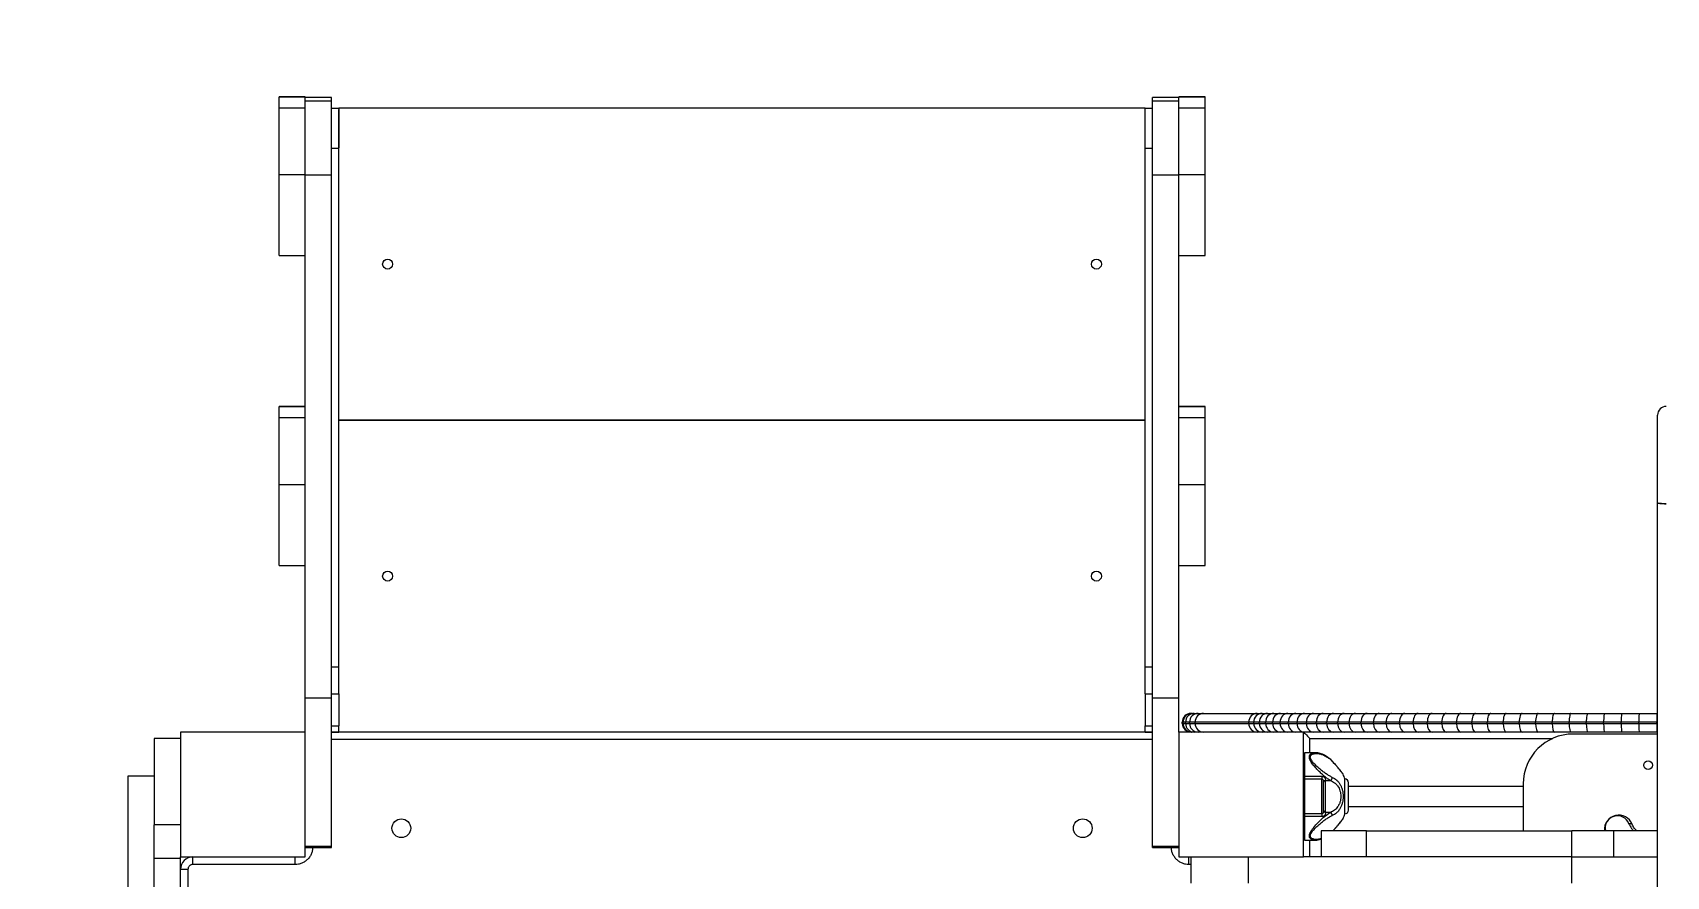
# Model space of a CAD drawing. Header units: millimetres. Extents: x -4932 to 5706, y -4240 to 3644.
# Drawn here: x -3460 to -2151, y 629 to 1305 of the extents above; entities that cross this region are included whole.
import ezdxf

# ---------------------------------------------------------------- set-up
doc = ezdxf.new("R2010")
doc.units = ezdxf.units.MM
for name, color, linetype in [('DIKOM_ОБЪЕКТ', 7, 'Continuous'), ('DIKOM_РАЗМЕР_ЗОНА', 7, 'Continuous'), ('DIKOM_РАЗМЕР_ОБЪЕКТА', 7, 'Continuous')]:
    doc.layers.add(name, color=color, linetype=linetype)
doc.styles.add('style1', font='arial.ttf', dxfattribs={"width": 0.8})
doc.dimstyles.new('1-50', dxfattribs={"dimtxt": 300, "dimasz": 200, "dimexe": 100, "dimexo": 0, "dimgap": 100, "dimtad": 1, "dimtxsty": 'style1', "dimcen": 200, "dimclrd": 7, "dimclre": 7, "dimclrt": 7, "dimadec": 1, "dimazin": 2, "dimtfac": 1, "dimtmove": 0, "dimatfit": 2, "dimfxl": 0, "dimlwd": 25, "dimlwe": 18, "dimarcsym": 0})

# ---------------------------------------------------------------- blocks, each defined once
blk = doc.blocks.new('*D9')
at = {"layer": 'Defpoints', "color": 0, "transparency": 16777216}
for p in [(2719.9, 1175.1), (-3422.6, 453.8), (2719.9, -2384.5)]:
    blk.add_point(p, dxfattribs=at)
at = {"layer": 'DIKOM_РАЗМЕР_ОБЪЕКТА', "color": 7, "lineweight": 18, "transparency": 16777216}
for p, q in [((2719.9, 1175.1), (2719.9, -2484.5)), ((-3422.6, 453.8), (-3422.6, -2484.5))]:
    blk.add_line(p, q, dxfattribs=at)
at = {"layer": 'DIKOM_РАЗМЕР_ОБЪЕКТА', "color": 7, "lineweight": 25, "transparency": 16777216}
blk.add_line((-3222.6, -2384.5), (2519.9, -2384.5), dxfattribs=at)
at = {"layer": 'DIKOM_РАЗМЕР_ОБЪЕКТА', "color": 7, "transparency": 16777216}
for points in [[(-3222.6, -2351.2), (-3222.6, -2417.9), (-3422.6, -2384.5)], [(2519.9, -2351.2), (2519.9, -2417.9), (2719.9, -2384.5)]]:
    blk.add_solid(points, dxfattribs=at)
at = {"layer": 'DIKOM_РАЗМЕР_ОБЪЕКТА', "color": 7, "transparency": 16777216, "insert": (-365.4, -2131.4), "char_height": 300, "attachment_point": 5, "style": 'style1'}
blk.add_mtext('6150', dxfattribs=at)
blk = doc.blocks.new('*D10')
at = {"layer": 'Defpoints', "color": 0, "transparency": 16777216}
for p in [(-491.6, 2144.3), (4080.6, 2144.3), (-2870, -1403)]:
    blk.add_point(p, dxfattribs=at)
at = {"layer": 'DIKOM_РАЗМЕР_ОБЪЕКТА', "color": 7, "lineweight": 18, "transparency": 16777216}
for p, q in [((-491.6, 2144.3), (4180.6, 2144.3)), ((-2870, -1403), (4180.6, -1403))]:
    blk.add_line(p, q, dxfattribs=at)
at = {"layer": 'DIKOM_РАЗМЕР_ОБЪЕКТА', "color": 7, "lineweight": 25, "transparency": 16777216}
blk.add_line((4080.6, -1203), (4080.6, 1944.3), dxfattribs=at)
at = {"layer": 'DIKOM_РАЗМЕР_ОБЪЕКТА', "color": 7, "transparency": 16777216}
for points in [[(4047.2, 1944.3), (4113.9, 1944.3), (4080.6, 2144.3)], [(4047.2, -1203), (4113.9, -1203), (4080.6, -1403)]]:
    blk.add_solid(points, dxfattribs=at)
at = {"layer": 'DIKOM_РАЗМЕР_ОБЪЕКТА', "color": 7, "transparency": 16777216, "insert": (3827.3, 1071.3), "char_height": 300, "attachment_point": 5, "rotation": 90, "style": 'style1'}
blk.add_mtext('3500', dxfattribs=at)
blk = doc.blocks.new('*D12')
at = {"layer": 'Defpoints', "color": 0, "transparency": 16777216}
for p in [(-491.6, 3644.3), (5605.6, 3644.3), (-3816.1, -3400.3)]:
    blk.add_point(p, dxfattribs=at)
at = {"layer": 'DIKOM_РАЗМЕР_ЗОНА', "color": 7, "lineweight": 18, "transparency": 16777216}
for p, q in [((-491.6, 3644.3), (5705.6, 3644.3)), ((-3816.1, -3400.3), (5705.6, -3400.3))]:
    blk.add_line(p, q, dxfattribs=at)
at = {"layer": 'DIKOM_РАЗМЕР_ЗОНА', "color": 7, "lineweight": 25, "transparency": 16777216}
blk.add_line((5605.6, -3200.3), (5605.6, 3444.3), dxfattribs=at)
at = {"layer": 'DIKOM_РАЗМЕР_ЗОНА', "color": 7, "transparency": 16777216}
for points in [[(5572.3, 3444.3), (5638.9, 3444.3), (5605.6, 3644.3)], [(5572.3, -3200.3), (5638.9, -3200.3), (5605.6, -3400.3)]]:
    blk.add_solid(points, dxfattribs=at)
at = {"layer": 'DIKOM_РАЗМЕР_ЗОНА', "color": 7, "transparency": 16777216, "insert": (5352.4, 785.2), "char_height": 300, "attachment_point": 5, "rotation": 90, "style": 'style1'}
blk.add_mtext('7000', dxfattribs=at)

msp = doc.modelspace()

# ---------------------------------------------------------------- linework, layer by layer
at = {"layer": 'DIKOM_ОБЪЕКТ', "color": 7, "linetype": 'Continuous', "lineweight": 15}
for p, q in [((-3241.648, 1253.385), (-3262.648, 1253.385)), ((-3262.648, 1253.379), (-3262.648, 1253.385)), ((-3262.648, 1253.379), (-3241.648, 1253.379)), ((-3262.648, 1244.535), (-3262.648, 1253.379)), ((-3262.648, 1253.379), (-3241.648, 1253.379)), ((-3262.648, 1253.379), (-3262.648, 1253.379)), ((-3262.648, 1244.535), (-3241.648, 1244.535)), ((-3262.648, 1190.993), (-3262.648, 1244.535)), ((-3241.648, 1253.379), (-3241.648, 1253.385)), ((-3241.648, 1244.535), (-3241.648, 1253.379)), ((-3241.648, 1253.379), (-3241.648, 1253.379)), ((-3220.648, 1252.768), (-3241.648, 1252.768)), ((-3241.648, 1250.024), (-3241.648, 1252.768)), ((-3241.648, 1250.024), (-3220.648, 1250.024)), ((-3241.648, 1190.993), (-3241.648, 1244.535)), ((-3220.648, 1250.024), (-3220.648, 1252.768)), ((-3220.648, 1190.739), (-3220.648, 1250.024)), ((-3220.648, 1244.27), (-3214.648, 1244.27)), ((-3214.648, 1244.27), (-3214.648, 1212.27)), ((-2568.648, 1244.27), (-3214.648, 1244.27)), ((-2568.648, 1212.27), (-2568.648, 1244.27)), ((-2568.648, 1244.27), (-2562.648, 1244.27)), ((-2541.648, 1252.768), (-2562.648, 1252.768)), ((-2562.648, 1250.024), (-2562.648, 1252.768)), ((-2562.648, 1250.024), (-2541.648, 1250.024)), ((-2562.648, 1190.739), (-2562.648, 1250.024)), ((-2520.648, 1253.385), (-2541.648, 1253.385)), ((-2541.648, 1253.379), (-2541.648, 1253.385)), ((-2541.648, 1253.379), (-2520.648, 1253.379)), ((-2541.648, 1244.535), (-2541.648, 1253.379)), ((-2541.648, 1253.379), (-2520.648, 1253.379)), ((-2541.648, 1253.379), (-2541.648, 1253.379)), ((-2541.648, 1250.024), (-2541.648, 1252.768)), ((-2541.648, 1244.535), (-2520.648, 1244.535)), ((-2541.648, 1190.993), (-2541.648, 1244.535)), ((-2520.648, 1253.379), (-2520.648, 1253.385)), ((-2520.648, 1244.535), (-2520.648, 1253.379)), ((-2520.648, 1253.379), (-2520.648, 1253.379)), ((-2520.648, 1190.993), (-2520.648, 1244.535)), ((-3214.648, 1211.994), (-3214.648, 1243.108)), ((-2568.648, 1211.994), (-2568.648, 1243.108)), ((-3220.648, 1211.994), (-3214.648, 1211.994)), ((-3214.648, 796.577), (-3214.648, 1211.994)), ((-2568.648, 796.577), (-2568.648, 1211.994)), ((-2568.648, 1211.994), (-2562.648, 1211.994)), ((-3262.648, 1190.993), (-3241.648, 1190.993)), ((-3262.648, 1126.154), (-3262.648, 1190.993)), ((-3241.648, 1169.658), (-3241.648, 1190.993)), ((-3241.648, 1190.739), (-3220.648, 1190.739)), ((-3241.648, 771.835), (-3241.648, 1190.739)), ((-3220.648, 771.835), (-3220.648, 1190.739)), ((-2562.648, 1190.739), (-2541.648, 1190.739)), ((-2562.648, 771.835), (-2562.648, 1190.739)), ((-2541.648, 1190.993), (-2520.648, 1190.993)), ((-2541.648, 1169.658), (-2541.648, 1190.993)), ((-2541.648, 771.835), (-2541.648, 1190.739)), ((-2520.648, 1126.154), (-2520.648, 1190.993)), ((-3262.648, 1126.154), (-3241.648, 1126.154)), ((-2541.648, 1126.154), (-2520.648, 1126.154)), ((-3241.648, 1005.094), (-3262.648, 1005.094)), ((-3262.648, 1005.088), (-3262.648, 1005.094)), ((-3262.648, 1005.088), (-3241.648, 1005.088)), ((-3262.648, 996.245), (-3262.648, 1005.088)), ((-3262.648, 1005.088), (-3241.648, 1005.088)), ((-3262.648, 1005.088), (-3262.648, 1005.088)), ((-3262.648, 996.245), (-3241.648, 996.245)), ((-3262.648, 942.702), (-3262.648, 996.245)), ((-2520.648, 1005.094), (-2541.648, 1005.094)), ((-2541.648, 1005.088), (-2520.648, 1005.088)), ((-2541.648, 1005.088), (-2520.648, 1005.088)), ((-2541.648, 996.245), (-2520.648, 996.245)), ((-2520.648, 1005.088), (-2520.648, 1005.094)), ((-2520.648, 996.245), (-2520.648, 1005.088)), ((-2520.648, 1005.088), (-2520.648, 1005.088)), ((-2520.648, 942.702), (-2520.648, 996.245)), ((-2157.994, 928.054), (-2157.994, 998.293)), ((-3214.648, 994.27), (-2568.648, 994.27)), ((-2568.648, 994.268), (-3214.648, 994.268)), ((-3262.648, 942.702), (-3241.648, 942.702)), ((-3262.648, 877.864), (-3262.648, 942.702)), ((-2541.648, 942.702), (-2520.648, 942.702)), ((-2520.648, 877.864), (-2520.648, 942.702)), ((-2157.994, 928.054), (-2157.994, 927.727)), ((-2157.994, 294.274), (-2157.994, 927.727)), ((-3262.648, 877.864), (-3241.648, 877.864)), ((-2541.648, 877.864), (-2520.648, 877.864)), ((-3220.648, 796.577), (-3214.648, 796.577)), ((-3214.648, 775.021), (-3214.648, 796.577)), ((-2568.648, 775.021), (-2568.648, 796.577)), ((-2568.648, 796.577), (-2562.648, 796.577)), ((-3220.648, 775.021), (-3214.648, 775.021)), ((-3214.648, 775.021), (-3214.648, 749.271)), ((-2568.648, 775.021), (-2568.648, 749.271)), ((-2568.648, 775.021), (-2562.648, 775.021)), ((-3241.648, 771.835), (-3220.648, 771.835)), ((-3241.648, 744.268), (-3241.648, 771.835)), ((-3220.648, 652.826), (-3220.648, 771.835)), ((-2562.648, 771.835), (-2541.648, 771.835)), ((-2562.648, 652.826), (-2562.648, 771.835)), ((-2541.648, 744.268), (-2541.648, 771.835)), ((-2531.869, 759.268), (-2531.233, 759.268)), ((-2531.233, 759.268), (-2529.342, 759.268)), ((-2529.342, 759.268), (-2526.196, 759.268)), ((-2526.196, 759.268), (-2521.781, 759.268)), ((-2521.781, 759.268), (-2478.867, 759.268)), ((-2478.867, 759.268), (-2474.956, 759.268)), ((-2474.956, 759.268), (-2470.535, 759.268)), ((-2470.535, 759.268), (-2465.596, 759.268)), ((-2465.596, 759.268), (-2460.154, 759.268)), ((-2460.154, 759.268), (-2454.225, 759.268)), ((-2454.225, 759.268), (-2447.819, 759.268)), ((-2447.819, 759.268), (-2440.95, 759.268)), ((-2440.95, 759.268), (-2433.632, 759.268)), ((-2433.632, 759.268), (-2425.882, 759.268)), ((-2425.882, 759.268), (-2417.705, 759.268)), ((-2417.705, 759.268), (-2409.124, 759.268)), ((-2409.124, 759.268), (-2400.146, 759.268)), ((-2400.146, 759.268), (-2390.788, 759.268)), ((-2390.788, 759.268), (-2381.061, 759.268)), ((-2381.061, 759.268), (-2370.983, 759.268)), ((-2370.983, 759.268), (-2360.563, 759.268)), ((-2360.563, 759.268), (-2349.815, 759.268)), ((-2349.815, 759.268), (-2338.756, 759.268)), ((-2338.756, 759.268), (-2327.397, 759.268)), ((-2327.397, 759.268), (-2315.752, 759.268)), ((-2315.752, 759.268), (-2303.838, 759.268)), ((-2303.838, 759.268), (-2291.664, 759.268)), ((-2291.664, 759.268), (-2279.244, 759.268)), ((-2279.244, 759.268), (-2266.594, 759.268)), ((-2266.594, 759.268), (-2253.728, 759.268)), ((-2253.728, 759.268), (-2240.655, 759.268)), ((-2240.655, 759.268), (-2227.392, 759.268)), ((-2227.392, 759.268), (-2213.954, 759.268)), ((-2213.954, 759.268), (-2200.35, 759.268)), ((-2200.35, 759.268), (-2186.596, 759.268)), ((-2186.596, 759.268), (-2172.707, 759.268)), ((-2172.707, 759.268), (-2158.618, 759.268)), ((-2158.618, 759.268), (-2157.994, 759.268)), ((-3220.648, 749.271), (-3214.648, 749.271)), ((-3214.648, 744.271), (-3214.648, 749.271)), ((-2568.648, 744.271), (-2568.648, 749.271)), ((-2568.648, 749.271), (-2562.648, 749.271)), ((-2538.869, 751.268), (-2538.869, 752.268)), ((-2538.222, 752.268), (-2538.869, 752.268)), ((-2538.869, 751.268), (-2538.222, 751.268)), ((-2536.287, 752.268), (-2538.222, 752.268)), ((-2538.222, 751.268), (-2538.222, 752.268)), ((-2538.222, 751.268), (-2536.287, 751.268)), ((-2533.066, 752.268), (-2536.287, 752.268)), ((-2536.287, 751.268), (-2536.287, 752.268)), ((-2536.287, 751.268), (-2533.066, 751.268)), ((-2528.574, 752.268), (-2533.066, 752.268)), ((-2533.066, 751.268), (-2533.066, 752.268)), ((-2533.066, 751.268), (-2528.574, 751.268)), ((-2485.613, 752.268), (-2528.574, 752.268)), ((-2528.574, 751.268), (-2528.574, 752.268)), ((-2528.574, 751.268), (-2485.613, 751.268)), ((-2481.64, 752.268), (-2485.613, 752.268)), ((-2485.613, 751.268), (-2485.613, 752.268)), ((-2485.613, 751.268), (-2481.64, 751.268)), ((-2481.64, 751.268), (-2481.64, 752.268)), ((-2477.126, 752.268), (-2481.64, 752.268)), ((-2481.64, 751.268), (-2477.126, 751.268)), ((-2477.126, 751.268), (-2477.126, 752.268)), ((-2472.082, 752.268), (-2477.126, 752.268)), ((-2477.126, 751.268), (-2472.082, 751.268)), ((-2466.526, 752.268), (-2472.082, 752.268)), ((-2472.082, 751.268), (-2472.082, 752.268)), ((-2472.082, 751.268), (-2466.526, 751.268)), ((-2460.471, 752.268), (-2466.526, 752.268)), ((-2466.526, 751.268), (-2466.526, 752.268)), ((-2466.526, 751.268), (-2460.471, 751.268)), ((-2460.471, 751.268), (-2460.471, 752.268)), ((-2453.928, 752.268), (-2460.471, 752.268)), ((-2460.471, 751.268), (-2453.928, 751.268)), ((-2446.914, 752.268), (-2453.928, 752.268)), ((-2453.928, 751.268), (-2453.928, 752.268)), ((-2453.928, 751.268), (-2446.914, 751.268)), ((-2439.441, 752.268), (-2446.914, 752.268)), ((-2446.914, 751.268), (-2446.914, 752.268)), ((-2446.914, 751.268), (-2439.441, 751.268)), ((-2439.441, 751.268), (-2439.441, 752.268)), ((-2431.526, 752.268), (-2439.441, 752.268)), ((-2439.441, 751.268), (-2431.526, 751.268)), ((-2423.176, 752.268), (-2431.526, 752.268)), ((-2431.526, 751.268), (-2431.526, 752.268)), ((-2431.526, 751.268), (-2423.176, 751.268)), ((-2423.176, 751.268), (-2423.176, 752.268)), ((-2414.414, 752.268), (-2423.176, 752.268)), ((-2423.176, 751.268), (-2414.414, 751.268)), ((-2405.246, 752.268), (-2414.414, 752.268)), ((-2414.414, 751.268), (-2414.414, 752.268)), ((-2414.414, 751.268), (-2405.246, 751.268)), ((-2395.691, 752.268), (-2405.246, 752.268)), ((-2405.246, 751.268), (-2405.246, 752.268)), ((-2405.246, 751.268), (-2395.691, 751.268)), ((-2385.759, 752.268), (-2395.691, 752.268)), ((-2395.691, 751.268), (-2395.691, 752.268)), ((-2395.691, 751.268), (-2385.759, 751.268)), ((-2385.759, 751.268), (-2385.759, 752.268)), ((-2375.469, 752.268), (-2385.759, 752.268)), ((-2385.759, 751.268), (-2375.469, 751.268)), ((-2364.829, 752.268), (-2375.469, 752.268)), ((-2375.469, 751.268), (-2375.469, 752.268)), ((-2375.469, 751.268), (-2364.829, 751.268)), ((-2364.829, 751.268), (-2364.829, 752.268)), ((-2353.855, 752.268), (-2364.829, 752.268)), ((-2364.829, 751.268), (-2353.855, 751.268)), ((-2342.563, 752.268), (-2353.855, 752.268)), ((-2353.855, 751.268), (-2353.855, 752.268)), ((-2353.855, 751.268), (-2342.563, 751.268)), ((-2330.964, 752.268), (-2342.563, 752.268)), ((-2342.563, 751.268), (-2342.563, 752.268)), ((-2342.563, 751.268), (-2330.964, 751.268)), ((-2330.964, 751.268), (-2330.964, 752.268)), ((-2319.075, 752.268), (-2330.964, 752.268)), ((-2330.964, 751.268), (-2319.075, 751.268)), ((-2319.075, 751.268), (-2319.075, 752.268)), ((-2306.909, 752.268), (-2319.075, 752.268)), ((-2319.075, 751.268), (-2306.909, 751.268)), ((-2306.909, 751.268), (-2306.909, 752.268)), ((-2294.477, 752.268), (-2306.909, 752.268)), ((-2306.909, 751.268), (-2294.477, 751.268)), ((-2281.794, 752.268), (-2294.477, 752.268)), ((-2294.477, 751.268), (-2294.477, 752.268)), ((-2294.477, 751.268), (-2281.794, 751.268)), ((-2281.794, 751.268), (-2281.794, 752.268)), ((-2268.877, 752.268), (-2281.794, 752.268)), ((-2281.794, 751.268), (-2268.877, 751.268)), ((-2268.877, 751.268), (-2268.877, 752.268)), ((-2255.737, 752.268), (-2268.877, 752.268)), ((-2268.877, 751.268), (-2255.737, 751.268)), ((-2242.387, 752.268), (-2255.737, 752.268)), ((-2255.737, 751.268), (-2255.737, 752.268)), ((-2255.737, 751.268), (-2242.387, 751.268)), ((-2242.387, 751.268), (-2242.387, 752.268)), ((-2228.843, 752.268), (-2242.387, 752.268)), ((-2242.387, 751.268), (-2228.843, 751.268)), ((-2228.843, 751.268), (-2228.843, 752.268)), ((-2215.12, 752.268), (-2228.843, 752.268)), ((-2228.843, 751.268), (-2215.12, 751.268)), ((-2215.12, 751.268), (-2215.12, 752.268)), ((-2201.228, 752.268), (-2215.12, 752.268)), ((-2215.12, 751.268), (-2201.228, 751.268)), ((-2201.228, 751.268), (-2201.228, 752.268)), ((-2187.182, 752.268), (-2201.228, 752.268)), ((-2201.228, 751.268), (-2187.182, 751.268)), ((-2173, 752.268), (-2187.182, 752.268)), ((-2187.182, 751.268), (-2187.182, 752.268)), ((-2187.182, 751.268), (-2173, 751.268)), ((-2158.691, 752.268), (-2173, 752.268)), ((-2173, 751.268), (-2173, 752.268)), ((-2173, 751.268), (-2158.691, 751.268)), ((-2158.691, 751.268), (-2158.691, 752.268)), ((-2157.994, 752.268), (-2158.691, 752.268)), ((-2158.691, 751.268), (-2157.994, 751.268)), ((-3341.648, 739.268), (-3362.648, 739.268)), ((-3362.648, 739.268), (-3362.648, 669.998)), ((-3341.648, 744.268), (-3341.648, 644.268)), ((-3241.648, 744.268), (-3341.648, 744.268)), ((-3241.648, 644.268), (-3241.648, 744.268)), ((-3220.648, 744.271), (-3214.648, 744.271)), ((-3220.648, 744.27), (-3214.648, 744.27)), ((-2562.648, 744.268), (-3220.648, 744.268)), ((-2562.648, 738.268), (-3220.648, 738.268)), ((-3214.648, 744.271), (-3214.648, 744.27)), ((-3214.648, 744.27), (-3214.648, 744.268)), ((-2568.648, 744.271), (-2568.648, 744.27)), ((-2568.648, 744.271), (-2562.648, 744.271)), ((-2568.648, 744.27), (-2568.648, 744.268)), ((-2568.648, 744.27), (-2562.648, 744.27)), ((-2521.781, 744.268), (-2541.648, 744.268)), ((-2541.648, 744.268), (-2541.648, 644.268)), ((-2521.781, 744.268), (-2524.4, 744.268)), ((-2478.867, 744.268), (-2521.781, 744.268)), ((-2474.956, 744.268), (-2478.867, 744.268)), ((-2470.535, 744.268), (-2474.956, 744.268)), ((-2465.596, 744.268), (-2470.535, 744.268)), ((-2460.154, 744.268), (-2465.596, 744.268)), ((-2454.225, 744.268), (-2460.154, 744.268)), ((-2447.819, 744.268), (-2454.225, 744.268)), ((-2440.95, 744.268), (-2447.819, 744.268)), ((-2441.648, 644.268), (-2441.648, 744.268)), ((-2433.632, 744.268), (-2440.95, 744.268)), ((-2436.648, 739.268), (-2242.011, 739.268)), ((-2436.648, 727.769), (-2436.648, 739.268)), ((-2425.882, 744.268), (-2433.632, 744.268)), ((-2417.705, 744.268), (-2425.882, 744.268)), ((-2409.124, 744.268), (-2417.705, 744.268)), ((-2400.146, 744.268), (-2409.124, 744.268)), ((-2390.788, 744.268), (-2400.146, 744.268)), ((-2381.061, 744.268), (-2390.788, 744.268)), ((-2370.983, 744.268), (-2381.061, 744.268)), ((-2360.563, 744.268), (-2370.983, 744.268)), ((-2349.815, 744.268), (-2360.563, 744.268)), ((-2338.756, 744.268), (-2349.815, 744.268)), ((-2327.397, 744.268), (-2338.756, 744.268)), ((-2315.752, 744.268), (-2327.397, 744.268)), ((-2303.838, 744.268), (-2315.752, 744.268)), ((-2291.664, 744.268), (-2303.838, 744.268)), ((-2279.244, 744.268), (-2291.664, 744.268)), ((-2266.594, 744.268), (-2279.244, 744.268)), ((-2253.728, 744.268), (-2266.594, 744.268)), ((-2240.655, 744.268), (-2253.728, 744.268)), ((-2227.392, 744.268), (-2240.655, 744.268)), ((-2213.954, 744.268), (-2227.392, 744.268)), ((-2157.994, 742.768), (-2225.648, 742.768)), ((-2200.35, 744.268), (-2213.954, 744.268)), ((-2186.596, 744.268), (-2200.35, 744.268)), ((-2172.707, 744.268), (-2186.596, 744.268)), ((-2158.618, 744.268), (-2172.707, 744.268)), ((-2157.994, 744.268), (-2158.618, 744.268)), ((-2432.439, 727.769), (-2440.648, 727.769)), ((-2440.648, 708.96), (-2440.648, 727.769)), ((-2432.435, 727.769), (-2432.439, 727.769)), ((-3383.648, 609.268), (-3383.648, 709.268)), ((-3383.648, 709.268), (-3362.648, 709.268)), ((-2440.648, 708.96), (-2427.148, 708.96)), ((-2440.648, 706.509), (-2440.648, 708.96)), ((-2427.148, 708.96), (-2427.148, 706.509)), ((-2440.648, 679.029), (-2440.648, 706.509)), ((-2427.148, 706.509), (-2440.648, 706.509)), ((-2427.148, 679.029), (-2427.148, 706.509)), ((-2424.148, 705.57), (-2420.218, 705.57)), ((-2424.148, 679.969), (-2424.148, 705.57)), ((-2408.648, 678.769), (-2408.648, 706.769)), ((-2265.648, 700.769), (-2405.648, 700.769)), ((-2265.648, 702.768), (-2265.648, 665.268)), ((-2405.648, 684.769), (-2265.648, 684.769)), ((-3341.648, 669.998), (-3362.648, 669.998)), ((-3362.648, 643.033), (-3362.648, 669.998)), ((-2440.648, 679.029), (-2427.148, 679.029)), ((-2440.648, 676.578), (-2440.648, 679.029)), ((-2427.148, 676.578), (-2440.648, 676.578)), ((-2440.648, 657.769), (-2440.648, 676.578)), ((-2427.148, 679.029), (-2427.148, 676.578)), ((-2426.199, 679.351), (-2426.094, 679.452)), ((-2420.218, 679.969), (-2424.148, 679.969)), ((-2440.648, 657.769), (-2432.433, 657.769)), ((-2436.648, 644.268), (-2436.648, 657.769)), ((-2427.658, 665.268), (-2427.658, 644.268)), ((-2391.15, 665.268), (-2427.658, 665.268)), ((-2391.15, 644.268), (-2391.15, 665.268)), ((-2391.15, 665.268), (-2226.654, 665.268)), ((-2226.654, 644.268), (-2226.654, 665.268)), ((-2193.025, 665.268), (-2226.654, 665.268)), ((-2193.025, 644.268), (-2193.025, 665.268)), ((-2157.994, 665.268), (-2193.025, 665.268)), ((-3341.648, 643.033), (-3362.648, 643.033)), ((-3362.648, -54.498), (-3362.648, 643.033)), ((-3341.648, 643.033), (-3341.648, 644.268)), ((-3341.648, 644.268), (-3241.648, 644.268)), ((-3341.648, -54.498), (-3341.648, 643.033)), ((-3331.648, 638.268), (-3331.648, 644.268)), ((-3249.648, 638.268), (-3249.648, 644.268)), ((-3241.648, 652.826), (-3220.648, 652.826)), ((-3241.648, 651.893), (-3220.648, 651.893)), ((-3220.648, 651.893), (-3220.648, 652.826)), ((-2562.648, 652.826), (-2541.648, 652.826)), ((-2562.648, 651.893), (-2562.648, 652.826)), ((-2562.648, 651.893), (-2541.648, 651.893)), ((-2541.648, 644.268), (-2441.648, 644.268)), ((-2533.648, 638.268), (-2533.648, 644.268)), ((-2532.141, 644.268), (-2532.141, 623.268)), ((-2486.128, 644.268), (-2486.128, 623.268)), ((-2226.985, 644.268), (-2441.648, 644.268)), ((-2226.985, 644.268), (-2226.985, 623.268)), ((-2226.985, 644.268), (-2158.145, 644.268)), ((-3335.648, 634.268), (-3341.648, 634.268)), ((-3335.648, 634.268), (-3335.648, 464.268)), ((-3249.648, 638.268), (-3331.648, 638.268)), ((-2532.141, 638.268), (-2533.648, 638.268))]:
    msp.add_line(p, q, dxfattribs=at)
at = {"layer": 'DIKOM_ОБЪЕКТ', "color": 7, "linetype": 'Continuous', "lineweight": 15, "flags": 128}
for points in [[(-2150.994, 927.192), (-2152.36, 927.209), (-2153.673, 927.258), (-2154.883, 927.337), (-2155.944, 927.445), (-2156.814, 927.575), (-2157.461, 927.724), (-2157.86, 927.886), (-2157.994, 928.054)], [(-2150.994, 927.028), (-2152.36, 927.042), (-2153.673, 927.082), (-2154.883, 927.146), (-2155.944, 927.233), (-2156.814, 927.339), (-2157.461, 927.46), (-2157.86, 927.591), (-2157.994, 927.727)], [(-2441.648, 744.268), (-2441.552, 744.172), (-2441.267, 743.887), (-2440.805, 743.425), (-2440.183, 742.803), (-2439.426, 742.045), (-2438.561, 741.181), (-2437.623, 740.243), (-2436.648, 739.268)], [(-2418.721, 720.916), (-2418.728, 721.062), (-2418.772, 721.133)], [(-2440.648, 708.96), (-2440.843, 708.973), (-2441.03, 709.009), (-2441.203, 709.068), (-2441.355, 709.147), (-2441.479, 709.243), (-2441.572, 709.353), (-2441.629, 709.472), (-2441.648, 709.596)], [(-2440.648, 676.578), (-2440.843, 676.566), (-2441.03, 676.53), (-2441.203, 676.471), (-2441.355, 676.392), (-2441.479, 676.296), (-2441.572, 676.186), (-2441.629, 676.066), (-2441.648, 675.942)], [(-2432.386, 657.785), (-2433.371, 657.822), (-2434.394, 658.026), (-2435.456, 658.47), (-2436.232, 659.071), (-2436.816, 659.972), (-2437.03, 661.138), (-2436.816, 662.502), (-2436.571, 663.203), (-2436.232, 663.954), (-2435.454, 665.318), (-2434.39, 666.859), (-2433.525, 667.975), (-2432.624, 669.057), (-2431.726, 670.082), (-2430.794, 671.097), (-2429.699, 672.243), (-2428.47, 673.473), (-2427.244, 674.643), (-2425.908, 675.854), (-2424.8, 676.801), (-2423.167, 678.089), (-2421.645, 679.147), (-2420.218, 679.969), (-2420.218, 679.969)], [(-2180.942, 670.915), (-2180.556, 671.06), (-2180.16, 671.15), (-2179.77, 671.18), (-2179.403, 671.15), (-2179.075, 671.06), (-2178.799, 670.914), (-2178.587, 670.719), (-2178.448, 670.483)]]:
    msp.add_lwpolyline(points, dxfattribs=at)
at = {"layer": 'DIKOM_ОБЪЕКТ', "color": 7, "linetype": 'Continuous', "lineweight": 15}
for centre, radius in [((-3175.648, 1119.27), 4), ((-2607.648, 1119.27), 4), ((-3175.648, 869.268), 4), ((-2607.648, 869.268), 4), ((-2165.648, 717.768), 3.5), ((-3164.648, 667.268), 7.5), ((-2618.648, 667.268), 7.5)]:
    msp.add_circle(centre, radius, dxfattribs=at)
for centre, radius, start, end in [((-2150.994, 998.293), 7, 90, 180), ((-2531.869, 752.268), 7, 90, 180), ((-1985.741, 753.954), 172.958, 178.239375, 180.558561), ((-2531.869, 751.268), 7, 180, 270), ((-2225.648, 702.768), 40, 90, 180), ((-2440.648, 726.769), 1, 90, 180), ((-2421.231, 707.874), 2.517, 293.719002, 4.322478), ((-2454.892, 692.769), 48.317, 16.843245, 21.538333), ((-2440.649, 705.51), 0.999, 89.955112, 179.973121), ((-2427.148, 705.027), 1.5, 0, 45.135341), ((-2424.198, 704.12), 1.451, 88.010217, 177.8659), ((-2408.648, 703.769), 3, 0, 90), ((-2424.198, 681.418), 1.451, 182.133111, 271.990772), ((-2408.648, 681.769), 3, 270, 0), ((-2440.649, 680.028), 0.999, 180.026879, 270.044888), ((-2427.148, 680.511), 1.5, 314.829325, 0), ((-2421.23, 677.665), 2.517, 355.675884, 66.283845), ((-2454.892, 692.769), 48.317, 338.461252, 343.156755), ((-2189.143, 666.28), 11.491, 21.452677, 185.056011), ((-2190.147, 667.322), 9.882, 21.322801, 191.997305), ((-2440.648, 658.769), 1, 180, 270), ((-3331.648, 634.268), 10, 90, 180)]:
    msp.add_arc(centre, radius, start, end, dxfattribs=at)
for centre, ratio, start_param, end_param in [((-2531.234, 752.268), 0.99841295, 0, 1.57079633), ((-2529.342, 752.268), 0.99206724, 0, 1.57079633), ((-2526.196, 752.268), 0.98151497, 0, 1.57079633), ((-2521.781, 752.268), 0.97049584, 0, 1.57079633), ((-2478.867, 752.268), 0.96361434, 0, 1.57079633), ((-2474.956, 752.268), 0.95488198, 0, 1.57079633), ((-2470.535, 752.268), 0.94154136, 0, 1.57079633), ((-2465.596, 752.268), 0.92660801, 0, 1.57079633), ((-2460.154, 752.268), 0.91017429, 0, 1.57079633), ((-2454.226, 752.268), 0.89220346, 0, 1.57079633), ((-2447.819, 752.268), 0.87275832, 0, 1.57079633), ((-2440.95, 752.268), 0.85194079, 0, 1.57079633), ((-2433.632, 752.268), 0.8298055, 0, 1.57079633), ((-2425.881, 752.268), 0.80631749, 0, 1.57079633), ((-2417.705, 752.268), 0.78159487, 0, 1.57079633), ((-2409.124, 752.268), 0.7557155, 0, 1.57079633), ((-2400.146, 752.268), 0.72860836, 0, 1.57079633), ((-2390.788, 752.268), 0.70041239, 0, 1.57079633), ((-2381.061, 752.268), 0.67114597, 0, 1.57079633), ((-2370.983, 752.268), 0.64083197, 0, 1.57079633), ((-2360.563, 752.268), 0.60944034, 0, 1.57079633), ((-2349.815, 752.268), 0.57713547, 0, 1.57079633), ((-2338.756, 752.268), 0.54386815, 0, 1.57079633), ((-2327.397, 752.268), 0.50965961, 0, 1.57079633), ((-2315.752, 752.268), 0.47462506, 0, 1.57079633), ((-2303.838, 752.268), 0.43868303, 0, 1.57079633), ((-2291.664, 752.268), 0.40188861, 0, 1.57079633), ((-2279.244, 752.268), 0.36434587, 0, 1.57079633), ((-2266.594, 752.268), 0.32607983, 0, 1.57079633), ((-2253.728, 752.268), 0.28707876, 0, 1.57079633), ((-2240.655, 752.268), 0.24744714, 0, 1.57079633), ((-2227.392, 752.268), 0.20726253, 0, 1.57079633), ((-2213.954, 752.268), 0.16653047, 0, 1.57079633), ((-2200.35, 752.268), 0.1253484, 0, 1.57079633), ((-2186.596, 752.268), 0.08381286, 0, 1.57079633), ((-2172.706, 752.268), 0.04197116, 0, 1.57079633), ((-2531.234, 751.268), 0.99841295, 1.57079633, 3.14159265), ((-2529.342, 751.268), 0.99206724, 1.57079633, 3.14159265), ((-2526.196, 751.268), 0.98151497, 1.57079633, 3.14159265), ((-2521.781, 751.268), 0.97049584, 1.57079633, 3.14159265), ((-2478.867, 751.268), 0.96361434, 1.57079633, 3.14159265), ((-2474.956, 751.268), 0.95488198, 1.57079633, 3.14159265), ((-2470.535, 751.268), 0.94154136, 1.57079633, 3.14159265), ((-2465.596, 751.268), 0.92660801, 1.57079633, 3.14159265), ((-2460.154, 751.268), 0.91017429, 1.57079633, 3.14159265), ((-2454.226, 751.268), 0.89220346, 1.57079633, 3.14159265), ((-2447.819, 751.268), 0.87275832, 1.57079633, 3.14159265), ((-2440.95, 751.268), 0.85194079, 1.57079633, 3.14159265), ((-2433.632, 751.268), 0.8298055, 1.57079633, 3.14159265), ((-2425.881, 751.268), 0.80631749, 1.57079633, 3.14159265), ((-2417.705, 751.268), 0.78159487, 1.57079633, 3.14159265), ((-2409.124, 751.268), 0.7557155, 1.57079633, 3.14159265), ((-2400.146, 751.268), 0.72860836, 1.57079633, 3.14159265), ((-2390.788, 751.268), 0.70041239, 1.57079633, 3.14159265), ((-2381.061, 751.268), 0.67114597, 1.57079633, 3.14159265), ((-2370.983, 751.268), 0.64083197, 1.57079633, 3.14159265), ((-2360.563, 751.268), 0.60944034, 1.57079633, 3.14159265), ((-2349.815, 751.268), 0.57713547, 1.57079633, 3.14159265), ((-2338.756, 751.268), 0.54386815, 1.57079633, 3.14159265), ((-2327.397, 751.268), 0.50965961, 1.57079633, 3.14159265), ((-2315.752, 751.268), 0.47462506, 1.57079633, 3.14159265), ((-2303.838, 751.268), 0.43868303, 1.57079633, 3.14159265), ((-2291.664, 751.268), 0.40188861, 1.57079633, 3.14159265), ((-2279.244, 751.268), 0.36434587, 1.57079633, 3.14159265), ((-2266.594, 751.268), 0.32607983, 1.57079633, 3.14159265), ((-2253.728, 751.268), 0.28707876, 1.57079633, 3.14159265), ((-2240.655, 751.268), 0.24744714, 1.57079633, 3.14159265), ((-2227.392, 751.268), 0.20726253, 1.57079633, 3.14159265), ((-2213.954, 751.268), 0.16653047, 1.57079633, 3.14159265), ((-2200.35, 751.268), 0.1253484, 1.57079633, 3.14159265), ((-2186.596, 751.268), 0.08381286, 1.57079633, 3.14159265), ((-2172.706, 751.268), 0.04197116, 1.57079633, 3.14159265), ((-2158.618, 751.268), 0.01049288, 1.57079633, 3.14159265)]:
    msp.add_ellipse(centre, major_axis=(0, 7), ratio=ratio, start_param=start_param, end_param=end_param, dxfattribs=at)
for points, knots in [([(-2420.218, 705.57), (-2420.564, 705.755), (-2421.278, 706.139), (-2422.397, 706.881), (-2423.579, 707.747), (-2424.743, 708.679), (-2425.978, 709.735), (-2427.209, 710.852), (-2428.483, 712.069), (-2429.756, 713.342), (-2430.973, 714.622), (-2432.2, 715.977), (-2433.327, 717.304), (-2434.459, 718.744), (-2435.441, 720.154), (-2436.289, 721.619), (-2436.879, 723.051), (-2437.105, 724.436), (-2436.918, 725.413), (-2436.579, 726.058), (-2436.151, 726.594), (-2435.439, 727.131), (-2434.502, 727.515), (-2433.534, 727.709), (-2432.864, 727.778), (-2432.483, 727.764), (-2432.412, 727.761)], [0, 0, 0, 0, 0.04438169, 0.09180338, 0.13578156, 0.18379825, 0.22555856, 0.2753169, 0.32138743, 0.36709387, 0.41691222, 0.45809347, 0.50743062, 0.55023558, 0.59933773, 0.64227426, 0.68844383, 0.73467036, 0.780857, 0.80335342, 0.82708187, 0.87010207, 0.91931509, 0.95570332, 0.99175027, 1, 1, 1, 1]), ([(-2418.721, 708.063), (-2419.478, 708.421), (-2420.995, 709.137), (-2423.449, 710.725), (-2425.959, 712.55), (-2428.487, 714.585), (-2430.991, 716.786), (-2433.377, 719.136), (-2435.138, 721.265), (-2436.076, 723.036), (-2436.346, 724.308), (-2436.081, 725.4), (-2435.472, 726.088), (-2434.772, 726.534), (-2434.097, 726.822), (-2433.117, 727.087), (-2431.794, 727.23), (-2430.156, 727.156), (-2428.191, 726.808), (-2425.934, 726.074), (-2423.434, 724.806), (-2420.986, 723.131), (-2419.476, 721.655), (-2418.721, 720.916)], [0, 0, 0, 0, 0.0624888, 0.12511054, 0.18746478, 0.24999741, 0.3120553, 0.37471426, 0.43720541, 0.4686044, 0.50004302, 0.5295648, 0.56288532, 0.58189481, 0.60277218, 0.62573267, 0.6661579, 0.70859521, 0.75084004, 0.81297713, 0.87543563, 0.937673, 1, 1, 1, 1]), ([(-2418.772, 721.133), (-2419.557, 721.9), (-2420.978, 723.289), (-2423.043, 724.748), (-2424.669, 725.691), (-2425.911, 726.286), (-2427.077, 726.763), (-2428.489, 727.228), (-2430.362, 727.664), (-2431.692, 727.732), (-2432.434, 727.77)], [0, 0, 0, 0, 0.18909923, 0.34252563, 0.46219871, 0.54633979, 0.61232796, 0.70796762, 0.8371317, 1, 1, 1, 1]), ([(-2410.237, 711.007), (-2410.271, 711.052), (-2410.339, 711.142), (-2410.864, 711.828), (-2411.662, 712.855), (-2412.726, 714.193), (-2414.004, 715.754), (-2415.929, 718.038), (-2417.635, 719.895), (-2418.772, 721.133)], [0, 0, 0, 0, 0.12439094, 0.24847693, 0.37316402, 0.49828266, 0.62397147, 0.74940602, 1, 1, 1, 1]), ([(-2418.721, 720.916), (-2417.555, 719.647), (-2415.794, 717.729), (-2413.822, 715.387), (-2412.509, 713.784), (-2411.425, 712.419), (-2410.588, 711.342), (-2410.098, 710.702), (-2409.893, 710.431), (-2409.95, 710.507), (-2409.951, 710.508)], [0, 0, 0, 0, 0.24786517, 0.3745965, 0.49759317, 0.62255161, 0.74743091, 0.87200732, 0.99709129, 1, 1, 1, 1]), ([(-2427.148, 708.96), (-2426.837, 708.936), (-2426.216, 708.889), (-2425.405, 708.525), (-2424.786, 708.016), (-2424.284, 707.246), (-2424.162, 706.518), (-2424.147, 705.929), (-2424.147, 705.689), (-2424.148, 705.57)], [0, 0, 0, 0, 0.12534876, 0.25068908, 0.37097343, 0.50096485, 0.74974512, 0.87483989, 1, 1, 1, 1]), ([(-2418.721, 708.063), (-2418.125, 707.785), (-2416.933, 707.228), (-2415.281, 706.009), (-2413.788, 704.506), (-2412.473, 702.664), (-2411.394, 700.545), (-2410.577, 698.121), (-2410.047, 695.509), (-2409.98, 693.677), (-2409.947, 692.769)], [0, 0, 0, 0, 0.12513461, 0.25026404, 0.37879098, 0.50035063, 0.62807532, 0.75046133, 0.87627856, 1, 1, 1, 1]), ([(-2409.947, 710.503), (-2409.986, 710.591), (-2410.064, 710.77), (-2410.179, 710.928), (-2410.237, 711.008)], [0, 0, 0, 0, 0.49173475, 1, 1, 1, 1]), ([(-2426.095, 706.086), (-2426.128, 706.121), (-2426.214, 706.21), (-2426.431, 706.35), (-2426.701, 706.455), (-2426.955, 706.502), (-2427.084, 706.507), (-2427.148, 706.509)], [0, 0, 0, 0, 0.16922886, 0.43662854, 0.7264407, 0.86365434, 1, 1, 1, 1]), ([(-2425.648, 692.769), (-2425.648, 693.748), (-2425.648, 695.736), (-2425.648, 698.559), (-2425.648, 701.032), (-2425.648, 703.006), (-2425.648, 704.348), (-2425.648, 705.022), (-2425.648, 704.955), (-2425.648, 704.935)], [0, 0, 0, 0, 0.15255517, 0.3097354, 0.4669171, 0.61947116, 0.77202479, 0.92920593, 1, 1, 1, 1]), ([(-2420.218, 705.57), (-2419.062, 705.049), (-2417.549, 704.369), (-2415.942, 702.99), (-2415.105, 702.124), (-2414.183, 700.955), (-2413.257, 699.407), (-2412.444, 697.358), (-2411.91, 695.128), (-2411.841, 693.549), (-2411.808, 692.769)], [0, 0, 0, 0, 0.26434422, 0.34596095, 0.42451973, 0.50023363, 0.6286666, 0.75048738, 0.87666227, 1, 1, 1, 1]), ([(-2405.648, 692.769), (-2405.648, 693.44), (-2405.648, 694.822), (-2405.648, 696.872), (-2405.648, 698.844), (-2405.648, 700.602), (-2405.648, 702.033), (-2405.648, 703.048), (-2405.648, 703.66), (-2405.648, 703.734), (-2405.648, 703.769)], [0, 0, 0, 0, 0.11651864, 0.24001202, 0.36864277, 0.5000011, 0.63135834, 0.75998756, 0.88348308, 1, 1, 1, 1]), ([(-2425.648, 680.604), (-2425.648, 680.583), (-2425.648, 680.517), (-2425.648, 681.191), (-2425.648, 682.533), (-2425.648, 684.506), (-2425.648, 686.979), (-2425.648, 689.803), (-2425.648, 691.79), (-2425.648, 692.769)], [0, 0, 0, 0, 0.07079423, 0.22797571, 0.38052968, 0.53308204, 0.69026409, 0.84744757, 1, 1, 1, 1]), ([(-2411.808, 692.769), (-2411.84, 691.984), (-2411.889, 690.801), (-2412.188, 689.276), (-2412.517, 688.06), (-2412.985, 686.799), (-2413.615, 685.52), (-2414.801, 683.661), (-2416.897, 681.478), (-2419.069, 680.491), (-2420.218, 679.969)], [0, 0, 0, 0, 0.1240312, 0.18706753, 0.2511436, 0.3318761, 0.41532114, 0.50196135, 0.73652646, 1, 1, 1, 1]), ([(-2409.947, 692.769), (-2409.979, 691.858), (-2410.027, 690.487), (-2410.322, 688.71), (-2410.713, 687.002), (-2411.402, 684.976), (-2412.363, 683.091), (-2413.352, 681.634), (-2414.287, 680.52), (-2415.462, 679.399), (-2416.925, 678.318), (-2418.11, 677.762), (-2418.721, 677.475)], [0, 0, 0, 0, 0.12404864, 0.18674135, 0.25038124, 0.37288882, 0.50076224, 0.58119112, 0.66452583, 0.7511587, 0.87162868, 1, 1, 1, 1]), ([(-2405.648, 681.769), (-2405.648, 681.805), (-2405.648, 681.878), (-2405.648, 682.49), (-2405.648, 683.505), (-2405.648, 684.936), (-2405.648, 686.695), (-2405.648, 688.666), (-2405.648, 690.716), (-2405.648, 692.098), (-2405.648, 692.769)], [0, 0, 0, 0, 0.11651725, 0.24001312, 0.36864112, 0.50000091, 0.63135962, 0.75999074, 0.88348447, 1, 1, 1, 1]), ([(-2427.658, 658.979), (-2427.935, 658.884), (-2429.05, 658.501), (-2430.989, 658.291), (-2433.013, 658.39), (-2434.452, 658.829), (-2435.25, 659.283), (-2435.75, 659.765), (-2436.134, 660.35), (-2436.346, 661.245), (-2436.069, 662.519), (-2435.362, 663.851), (-2434.413, 665.146), (-2432.969, 666.805), (-2430.967, 668.773), (-2428.467, 670.971), (-2425.934, 673.007), (-2423.434, 674.824), (-2420.986, 676.406), (-2419.476, 677.119), (-2418.721, 677.475)], [0, 0, 0, 0, 0.02665732, 0.10718004, 0.18848314, 0.23202681, 0.26980992, 0.29230413, 0.31313168, 0.35145175, 0.39220212, 0.43298604, 0.47367955, 0.51448602, 0.59545446, 0.67670505, 0.75733003, 0.83837248, 0.91912768, 1, 1, 1, 1]), ([(-2424.148, 679.969), (-2424.144, 679.717), (-2424.136, 679.214), (-2424.284, 678.289), (-2424.787, 677.522), (-2425.406, 677.013), (-2426.216, 676.65), (-2426.837, 676.602), (-2427.148, 676.578)], [0, 0, 0, 0, 0.25030347, 0.49933599, 0.6292264, 0.74945468, 0.87445386, 1, 1, 1, 1]), ([(-2427.148, 679.029), (-2427.083, 679.032), (-2426.954, 679.036), (-2426.699, 679.084), (-2426.424, 679.189), (-2426.272, 679.298), (-2426.199, 679.351)], [0, 0, 0, 0, 0.16439025, 0.32971569, 0.67944444, 1, 1, 1, 1]), ([(-2409.951, 675.03), (-2409.982, 674.989), (-2410.045, 674.906), (-2410.573, 674.216), (-2411.388, 673.166), (-2412.479, 671.792), (-2413.79, 670.187), (-2415.281, 668.426), (-2416.73, 666.77), (-2417.721, 665.703), (-2418.126, 665.268)], [0, 0, 0, 0, 0.12770629, 0.25822581, 0.38939267, 0.52013884, 0.65115619, 0.78205346, 0.91093831, 1, 1, 1, 1]), ([(-2417.977, 665.268), (-2417.664, 665.605), (-2416.771, 666.566), (-2415.426, 668.105), (-2413.964, 669.83), (-2412.69, 671.39), (-2411.629, 672.725), (-2410.839, 673.743), (-2410.33, 674.409), (-2410.272, 674.485), (-2410.243, 674.523)], [0, 0, 0, 0, 0.07266056, 0.20706197, 0.34094366, 0.47455659, 0.60751203, 0.74051096, 0.87253677, 1, 1, 1, 1]), ([(-2410.237, 674.531), (-2410.179, 674.611), (-2410.064, 674.769), (-2409.986, 674.947), (-2409.947, 675.035)], [0, 0, 0, 0, 0.50826817, 1, 1, 1, 1]), ([(-2180.942, 670.915), (-2180.325, 669.655), (-2179.393, 667.751), (-2177.92, 665.889), (-2177.254, 665.31), (-2177.205, 665.268)], [0, 0, 0, 0, 0.64439038, 0.97386588, 1, 1, 1, 1]), ([(-2174.682, 665.268), (-2175.385, 665.916), (-2177.124, 667.522), (-2177.954, 669.377), (-2178.448, 670.483)], [0, 0, 0, 0, 0.404041, 1, 1, 1, 1]), ([(-2432.434, 657.769), (-2431.586, 657.821), (-2430.122, 657.912), (-2428.469, 658.301), (-2427.75, 658.565), (-2427.658, 658.599)], [0, 0, 0, 0, 0.54596314, 0.94173394, 1, 1, 1, 1]), ([(-3235.682, 651.893), (-3235.723, 651.165), (-3235.814, 649.532), (-3236.568, 647.046), (-3237.856, 644.536), (-3239.679, 642.298), (-3241.916, 640.477), (-3244.426, 639.185), (-3247.035, 638.407), (-3248.794, 638.313), (-3249.648, 638.268)], [0, 0, 0, 0, 0.10111838, 0.22677204, 0.35764091, 0.49129516, 0.62493561, 0.75581075, 0.88146248, 1, 1, 1, 1]), ([(-2533.648, 638.268), (-2534.502, 638.313), (-2536.261, 638.407), (-2538.87, 639.185), (-2541.379, 640.477), (-2543.617, 642.298), (-2545.439, 644.536), (-2546.727, 647.046), (-2547.481, 649.532), (-2547.572, 651.165), (-2547.613, 651.893)], [0, 0, 0, 0, 0.1185473, 0.24419773, 0.3750617, 0.50871792, 0.64236382, 0.77323642, 0.89888266, 1, 1, 1, 1]), ([(-3331.648, 638.268), (-3332.151, 638.214), (-3332.925, 638.132), (-3333.856, 637.633), (-3334.497, 637.117), (-3335.013, 636.476), (-3335.513, 635.545), (-3335.594, 634.771), (-3335.648, 634.268)], [0, 0, 0, 0, 0.23947284, 0.36834499, 0.5000213, 0.63163664, 0.76056013, 1, 1, 1, 1])]:
    msp.add_open_spline(points, degree=3, knots=knots, dxfattribs=at)

# ---------------------------------------------------------------- dimensions: what is measured, and where the dimension line sits
at = {"layer": 'DIKOM_РАЗМЕР_ЗОНА'}
dim = msp.add_linear_dim(base=(5605.608, 3644.268), p1=(-3816.137, -3400.272), p2=(-491.648, 3644.268), angle=90, text='7000', dimstyle='1-50', dxfattribs=at)
dim.commit()
dim.dimension.update_dxf_attribs({"geometry": '*D12', "text_midpoint": (5605.608, 785.211), "dimtype": 160})
at = {"layer": 'DIKOM_РАЗМЕР_ОБЪЕКТА'}
dim = msp.add_linear_dim(base=(4080.564, 2144.268), p1=(-2869.987, -1402.969), p2=(-491.648, 2144.268), angle=90, text='3500', dimstyle='1-50', dxfattribs=at)
dim.commit()
dim.dimension.update_dxf_attribs({"geometry": '*D10', "text_midpoint": (4080.564, 1071.329), "dimtype": 160})
dim = msp.add_linear_dim(base=(2719.862, -2384.525), p1=(-3422.648, 453.768), p2=(2719.862, 1175.054), text='6150', dimstyle='1-50', dxfattribs=at)
dim.commit()
dim.dimension.update_dxf_attribs({"geometry": '*D9', "text_midpoint": (-365.432, -2384.525), "dimtype": 160})

doc.saveas('drawing.dxf')
